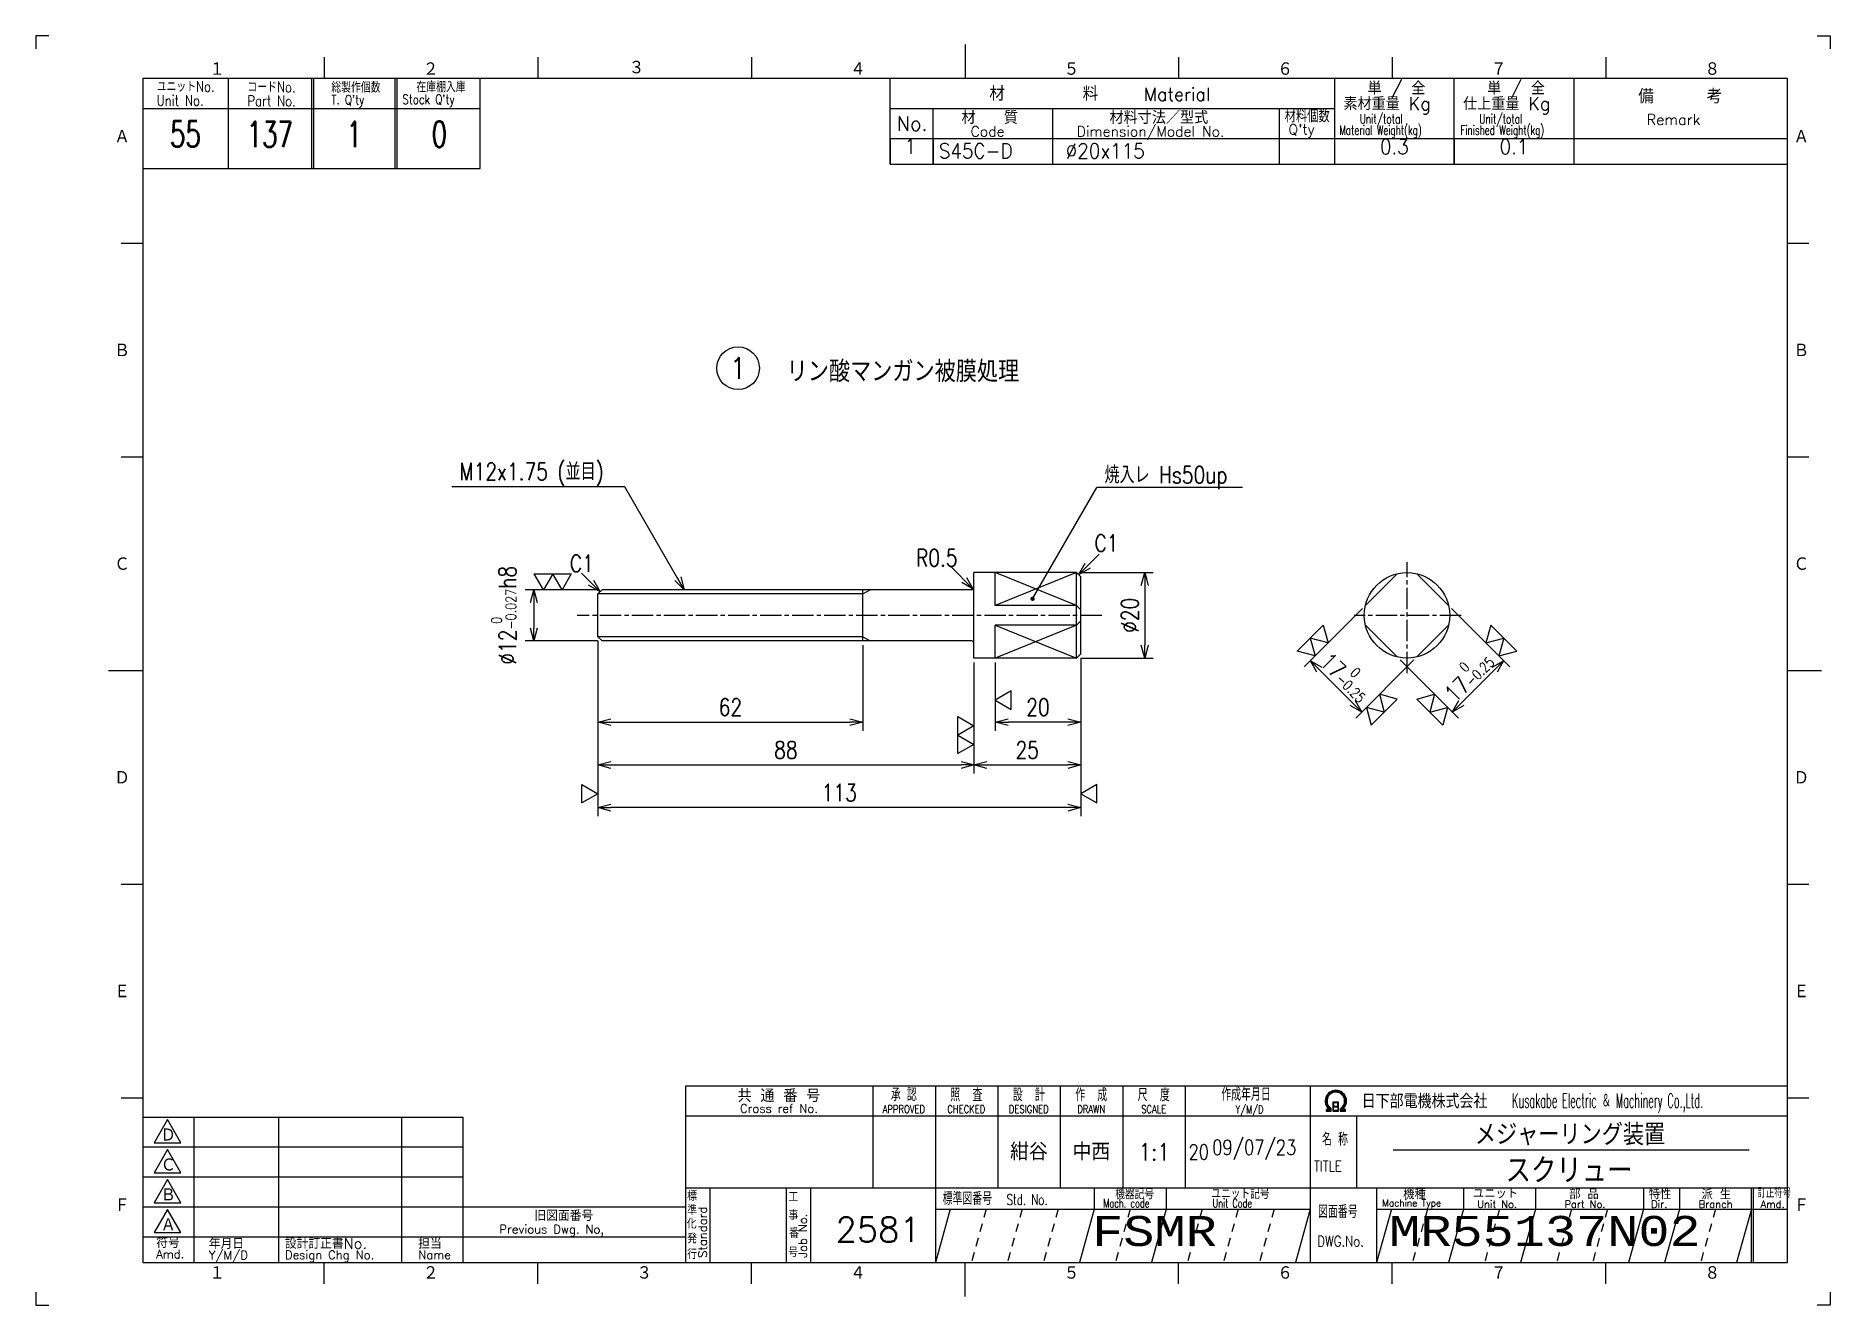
# Model space of a CAD drawing. Extents: x 0 to 420, y 0 to 297.
import ezdxf
from ezdxf.enums import TextEntityAlignment as Align

# ---------------------------------------------------------------- set-up
doc = ezdxf.new("R2010")
doc.units = 0
doc.linetypes.add('GEN3A', pattern=[3.5, 2, -1.5])
doc.linetypes.add('GEN7A', pattern=[7.5, 5, -0.75, 1, -0.75])
doc.layers.get('0').update_dxf_attribs({"linetype": 'CONTINUOUS'})
doc.layers.get('DEFPOINTS').update_dxf_attribs({"linetype": 'CONTINUOUS'})
for name, color, linetype in [('2', 5, 'CONTINUOUS'), ('4', 3, 'CONTINUOUS'), ('5', 3, 'CONTINUOUS'), ('6', 52, 'CONTINUOUS'), ('7A', 4, 'GEN7A'), ('8', 1, 'CONTINUOUS'), ('RAHM2', 1, 'CONTINUOUS'), ('RAHM3', 52, 'CONTINUOUS')]:
    doc.layers.add(name, color=color, linetype=linetype)
doc.styles.add('DIMENSION', font='monotxt.shx', dxfattribs={"bigfont": 'bigfont.shx'})
doc.styles.get("Standard").update_dxf_attribs({"font": 'romans.shx', "width": 0.8, "bigfont": 'extfont.shx'})
doc.dimstyles.new('GEN-ISO', dxfattribs={"dimtxt": 4, "dimasz": 3, "dimexe": 2, "dimexo": 1, "dimgap": 1, "dimtad": 3, "dimdec": 3, "dimrnd": 0.001, "dimdsep": 46, "dimtxsty": 'Standard', "dimblk": 'OPEN30', "dimcen": 0, "dimclrt": 52, "dimadec": 0, "dimazin": 0, "dimtp": 0.1, "dimtm": 0.1, "dimtfac": 0.6, "dimtdec": 3, "dimtmove": 2, "dimatfit": 3, "dimldrblk": 'OPEN30', "dimfxl": 0, "dimarcsym": 0})

# ---------------------------------------------------------------- blocks, each defined once
blk = doc.blocks.new('1A3ﾌﾞﾋﾝ')
at = {"layer": 'RAHM2', "color": 5, "linetype": 'Continuous'}
for p, q in [((3, 297), (0, 297)), ((0, 297), (0, 294)), ((217.5, 295), (217.5, 287)), ((417, 297), (420, 297)), ((420, 297), (420, 294)), ((67.5, 292), (67.5, 287)), ((117.5, 292), (117.5, 287)), ((167.5, 292), (167.5, 287)), ((267.5, 292), (267.5, 287)), ((317.5, 292), (317.5, 287)), ((367.5, 292), (367.5, 287)), ((410, 287), (25, 287)), ((25, 287), (25, 10)), ((104, 266), (104, 287)), ((410, 10), (410, 287)), ((25, 266), (64.5, 266)), ((64.5, 266), (104, 266)), ((20, 248.5), (25, 248.5)), ((410, 248.5), (415, 248.5)), ((20, 198.5), (25, 198.5)), ((410, 198.5), (415, 198.5)), ((17, 148.5), (25, 148.5)), ((410, 148.5), (418, 148.5)), ((20, 98.5), (25, 98.5)), ((410, 98.5), (415, 98.5)), ((20, 48.5), (25, 48.5)), ((410, 48.5), (415, 48.5)), ((25, 10), (410, 10)), ((67.5, 5), (67.5, 10)), ((117.5, 5), (117.5, 10)), ((217.5, 2), (217.5, 10)), ((267.5, 5), (267.5, 10)), ((317.5, 5), (317.5, 10)), ((367.5, 5), (367.5, 10)), ((0, 3), (0, 0)), ((0, 0), (3, 0)), ((420, 0), (417, 0)), ((420, 3), (420, 0))]:
    blk.add_line(p, q, dxfattribs=at)
at = {"layer": 'RAHM2', "color": 7, "linetype": 'Continuous'}
for p, q in [((45, 287), (45, 266)), ((64.5, 287), (64.5, 266)), ((65, 287), (65, 266)), ((84, 287), (84, 266)), ((84.5, 287), (84.5, 266)), ((200, 267), (200, 287)), ((304, 287), (304, 267)), ((332, 267), (332, 287)), ((360, 287), (360, 267)), ((25, 280), (64.5, 280)), ((64.5, 280), (104, 280)), ((200, 280), (304, 280)), ((210, 267), (210, 280)), ((238, 280), (238, 267)), ((291, 280), (291, 267)), ((200, 273), (410, 273)), ((200, 267), (410, 267)), ((195.93, 51.26), (195.93, 27.42)), ((210.55, 51.26), (210.55, 10)), ((225.18, 51.26), (225.18, 27.42)), ((239.8, 51.26), (239.8, 27.42)), ((254.43, 51.26), (254.43, 27.42)), ((269.05, 51.26), (269.05, 27.42)), ((298.3, 51.26), (298.3, 10)), ((25, 44), (100, 44)), ((37, 44), (37, 10)), ((56.8, 44), (56.8, 10)), ((85.6, 44), (85.6, 10)), ((100, 10), (100, 44)), ((152.05, 44.26), (410, 44.26)), ((269.05, 44.26), (269.05, 27.42)), ((298.3, 44.26), (298.3, 44.26)), ((309.17, 44.26), (309.17, 27.42)), ((25, 37), (100, 37)), ((25, 30), (100, 30)), ((152.05, 27.42), (410, 27.42)), ((157.77, 27.42), (157.77, 10)), ((175.59, 27.42), (175.59, 10)), ((181.3, 27.42), (181.3, 10)), ((247.73, 27.42), (247.73, 22.42)), ((264.59, 27.42), (264.59, 22.42)), ((313.83, 27.42), (313.83, 10)), ((334.15, 27.42), (334.15, 22.42)), ((351, 27.42), (351, 22.42)), ((376.29, 27.42), (376.29, 22.42)), ((384.72, 27.42), (384.72, 22.42)), ((401.57, 10), (401.57, 27.42)), ((402.07, 10), (402.07, 27.42)), ((25, 23), (100, 23)), ((100, 23), (152.05, 23)), ((210.55, 22.42), (298.3, 22.42)), ((313.83, 22.42), (410, 22.42)), ((25, 16), (100, 16)), ((100, 16), (152.05, 16)), ((167.5, 5), (167.5, 10))]:
    blk.add_line(p, q, dxfattribs=at)
at = {"layer": 'RAHM2', "color": 3, "linetype": 'Continuous'}
for p, q in [((317.73, 36.35), (401.03, 36.35)), ((214.02, 22.42), (210.55, 10)), ((247.73, 22.42), (244.26, 10)), ((264.59, 22.42), (261.12, 10)), ((298.3, 22.42), (294.83, 10)), ((334.15, 22.42), (330.68, 10)), ((351, 22.42), (347.54, 10)), ((376.29, 22.42), (372.82, 10)), ((384.72, 22.42), (381.25, 10))]:
    blk.add_line(p, q, dxfattribs=at)
at = {"layer": 'RAHM2', "color": 3, "linetype": 'GEN3A'}
for p, q in [((222.44, 22.42), (218.98, 10)), ((230.87, 22.42), (227.41, 10)), ((239.3, 22.42), (235.84, 10)), ((256.16, 22.42), (252.69, 10)), ((273.01, 22.42), (269.55, 10)), ((281.44, 22.42), (277.98, 10)), ((289.87, 22.42), (286.41, 10)), ((325.72, 22.42), (322.25, 10)), ((342.57, 22.42), (339.11, 10)), ((359.43, 22.42), (355.97, 10)), ((367.86, 22.42), (364.39, 10)), ((393.14, 22.42), (389.68, 10))]:
    blk.add_line(p, q, dxfattribs=at)
at = {"layer": 'RAHM2', "color": 5, "linetype": 'Continuous'}
blk.add_lwpolyline([(410, 51.26), (152.05, 51.26), (152.05, 10)], dxfattribs=at)
at = {"layer": 'RAHM2', "color": 7, "linetype": 'Continuous'}
for points in [[(303.62, 47.51), (303.62, 45.4), (304.92, 45.4), (304.92, 47.51), (303.62, 47.51)], [(303.77, 47.36), (303.77, 46.53), (304.77, 46.53), (304.77, 47.36), (303.77, 47.36)], [(304.77, 46.38), (304.77, 45.55), (303.77, 45.55), (303.77, 46.38), (304.77, 46.38)], [(302.02, 45.4), (303.22, 45.4), (303.22, 46.01)], [(302.02, 45.58), (302.97, 45.58), (302.97, 45.91)], [(302.72, 45.82), (302.72, 45.75), (302.02, 45.75), (302.02, 45.4)], [(305.32, 45.98), (305.32, 45.4), (306.58, 45.4), (306.58, 45.75), (305.85, 45.75), (305.85, 45.8)], [(305.57, 45.87), (305.57, 45.58), (306.58, 45.58)]]:
    blk.add_lwpolyline(points, dxfattribs=at)
for points in [[(30.79, 43.41), (27.65, 37.97), (33.92, 37.97)], [(30.79, 36.41), (27.65, 30.97), (33.92, 30.97)], [(30.79, 29.41), (27.65, 23.97), (33.92, 23.97)], [(30.79, 22.41), (27.65, 16.97), (33.92, 16.97)]]:
    blk.add_lwpolyline(points, close=True, dxfattribs=at)
at = {"layer": 'RAHM2', "color": 3, "linetype": 'Continuous'}
for points in [[(317.29, 22.42), (313.83, 10)], [(401.57, 22.42), (401.57, 22.42), (398.11, 10)]]:
    blk.add_lwpolyline(points, dxfattribs=at)
at = {"layer": 'RAHM2', "color": 7, "linetype": 'Continuous'}
for radius, start, end in [(2.5, 308.2706, 230.8952), (2.28, 303.9949, 234.4013), (2.06, 299.8294, 238.4756)]:
    blk.add_arc((304.3, 47.76), radius, start, end, dxfattribs=at)
at = {"layer": 'RAHM2', "color": 5, "linetype": 'Continuous'}
for s, p in [('１', (40.6, 287.58)), ('２', (90.6, 287.58)), ('４', (190.6, 287.58)), ('５', (240.6, 287.58)), ('６', (290.6, 287.58)), ('７', (340.6, 287.58)), ('８', (390.6, 287.58)), ('Ａ', (18.36, 271.74)), ('Ａ', (411.44, 271.74)), ('Ｂ', (18.36, 221.74)), ('Ｂ', (411.44, 221.74)), ('Ｃ', (18.36, 171.74)), ('Ｃ', (411.44, 171.74)), ('Ｄ', (18.36, 121.74)), ('Ｄ', (411.44, 121.74)), ('Ｅ', (18.36, 71.74)), ('Ｅ', (411.44, 71.74)), ('Ｆ', (18.36, 21.74)), ('Ｆ', (411.44, 21.74)), ('１', (40.6, 5.87)), ('２', (90.6, 5.87)), ('３', (140.6, 5.87)), ('４', (190.6, 5.87)), ('５', (240.6, 5.87)), ('６', (290.6, 5.87)), ('７', (340.6, 5.87)), ('８', (390.6, 5.87))]:
    blk.add_text(s, height=3.31, dxfattribs=at).set_placement(p)
blk.add_text('３', height=3.31, dxfattribs=at).set_placement((140.6, 289.58), align=Align.MIDDLE)
at = {"layer": 'RAHM2', "color": 7, "linetype": 'Continuous'}
for s, height, width, p in [('ユニットNo.', 2.5, 0.8, (28.29, 283.92)), ('コードNo.', 2.5, 0.8, (49.52, 283.81)), ('総製作個数', 2.5, 0.8, (69.17, 283.72)), ('在庫棚入庫', 2.5, 0.8, (89.08, 283.82)), ('Unit No.', 2.5, 0.8, (28.29, 280.64)), ('Part No.', 2.5, 0.8, (49.52, 280.53)), ("T. Q'ty", 2.2, 0.8, (69.17, 280.96)), ("Stock Q'ty", 2.2, 0.8, (85.8, 281.06)), ('材料個数', 3, 0.8, (292.32, 276.75)), ('Unit/total', 2.2, 0.7, (309.86, 276.49)), ('Unit/total', 2.2, 0.7, (337.86, 276.49)), ('Material Weight(kg)', 2.2, 0.68, (305.1, 273.86)), ('Finished Weight(kg)', 2.2, 0.68, (333.46, 273.86)), ('作成年月日', 3, 0.7, (277.49, 47.82)), ('Y/M/D', 1.8, 0.8, (280.79, 44.87)), ('Kusakabe Electric ＆ Machinery Co.,Ltd.', 3.3108, 0.5, (345.56, 46.19)), ('名 称', 3, 0.7, (301.06, 37.33)), ('20', 3.5, 0.8, (269.81, 34.08)), ('TITLE', 2.5, 0.8, (299.18, 31.25)), ('標準図番号', 3, 0.7, (212.26, 23.44)), ('Std. No.', 2.5, 0.7, (227.23, 23.44)), ('機器記号', 2.5, 0.7, (252.65, 24.77)), ('ユニット記号', 2.5, 0.7, (275.14, 24.85)), ('訂正符号', 2, 0.7, (403.01, 25.16)), ('Mach. code', 2, 0.7, (249.86, 22.83)), ('Unit Code', 2, 0.7, (275.45, 22.83)), ('図面番号', 3, 0.7, (300.15, 20.37)), ('Machine Type', 1.7, 0.9, (315.15, 23.05))]:
    blk.add_text(s, height=height, dxfattribs=dict(at, width=width)).set_placement(p)
for s, height, p in [('単 / 全', 3, (311.71, 283.26)), ('単 / 全', 3, (339.71, 283.26)), ('材\u3000\u3000\u3000\u3000\u3000料', 3.311, (223.18, 281.82)), ('Material', 3, (259.34, 281.82)), ('素材重量 Kg', 3, (306.08, 279.63)), ('仕上重量 Kg', 3, (334.08, 279.63)), ('備     考', 3.311, (375.08, 281.21)), ('No.', 3.311, (201.5, 274.82)), ('材\u3000\u3000質', 3, (216.68, 276.39)), ('材料寸法／型式', 3, (251.33, 276.39)), ('Remark', 2.5, (377.03, 276.16)), ('Code', 2.4, (218.82, 273.45)), ('Dimension/Model No.', 2.4, (243.65, 273.45)), ("Q'ty", 2.4, (293.19, 273.93)), ('Ｄ', 3.2, (29.23, 38.2)), ('Ｃ', 3.2, (29.23, 31.2)), ('Ｂ', 3.2, (29.23, 24.2)), ('標', 2, (152.44, 24.43)), ('工', 2, (176.15, 24.24)), ('機種', 2.4, (320.08, 24.76)), ('ユニット', 2.4, (336.39, 24.96)), ('部 品', 2.4, (358.93, 24.79)), ('特性', 2.4, (377.55, 24.78)), ('派 生', 2.4, (389.89, 24.72)), ('旧図面番号', 2.5, (116.71, 19.69)), ('準', 2, (152.47, 21.11)), ('事', 2, (176.17, 19.92)), ('Unit No.', 1.7, (337.39, 22.76)), ('Part No.', 1.7, (357.81, 22.76)), ('Dir.', 1.7, (378.09, 22.76)), ('Branch', 1.7, (389.24, 22.76)), ('Amd.', 1.7, (403.74, 22.76)), ('Ａ', 3.2, (29.23, 17.2)), ('Previous Dwg. No,', 2, (108.5, 16.75)), ('化', 2, (152.37, 17.95)), ('番', 2, (176.31, 15.76)), ('Amd.', 2, (28.17, 10.93)), ('符号', 2.5, (28.17, 13.37)), ('Y/M/D', 2, (40.49, 10.7)), ('年月日', 2.5, (40.49, 13.14)), ('設計訂正書No.', 2.5, (58.29, 13.18)), ('Design Chg No.', 2, (58.29, 10.75)), ('担当', 2.5, (89.5, 13.18)), ('Name', 2, (89.5, 10.75)), ('行', 2, (152.46, 10.82)), ('発', 2, (152.46, 14.47)), ('号', 2, (176.11, 11.28))]:
    blk.add_text(s, height=height, dxfattribs=at).set_placement(p)
for s, height, p in [('共 通 番 号', 3, (173.93, 49.14)), ('Cross ref No.', 2, (173.93, 46.01))]:
    blk.add_text(s, height=height, dxfattribs=at).set_placement(p, align=Align.MIDDLE)
for s, height, width, p in [('承 認', 3, 0.7, (203.18, 49.35)), ('照  査', 3, 0.7, (217.8, 49.35)), ('設  計', 3, 0.7, (232.43, 49.35)), ('作  成', 3, 0.7, (247.05, 49.35)), ('尺  度', 3, 0.7, (261.67, 49.35)), ('APPROVED', 1.8, 0.8, (203.18, 45.85)), ('CHECKED', 1.8, 0.8, (217.8, 45.85)), ('DESIGNED', 1.8, 0.8, (232.43, 45.85)), ('DRAWN', 1.8, 0.8, (247.05, 45.85)), ('SCALE', 1.8, 0.8, (261.67, 45.85)), ('DWG.No.', 2.5, 0.8, (305.41, 14.96))]:
    blk.add_text(s, height=height, dxfattribs=dict(at, width=width)).set_placement(p, align=Align.MIDDLE)
at = {"layer": 'RAHM2', "color": 7, "linetype": 'Continuous', "width": 0.844147}
blk.add_text('日下部電機株式会社', height=3.311, dxfattribs=at).set_placement((310.35, 46.06), (339.79, 46.06), align=Align.FIT)
at = {"layer": 'RAHM2', "color": 7, "linetype": 'Continuous'}
for s, p in [('Standard', (157.07, 11.05)), ('Job No.', (180.5, 11.05))]:
    blk.add_text(s, height=2, rotation=90, dxfattribs=at).set_placement(p)
at = {"layer": 'RAHM2', "color": 5, "linetype": 'Continuous', "width": 0.7}
for tag, p in [('HEADER3', (35, 274.01)), ('HEADER4', (54.75, 274)), ('HEADER15', (74.49, 274)), ('HEADER16', (94.43, 274))]:
    blk.add_attdef(tag, text='', height=6, dxfattribs=at).set_placement(p, align=Align.MIDDLE)
at = {"layer": 'RAHM2', "color": 7, "linetype": 'Continuous'}
blk.add_attdef('HEADER5', text='', height=2.5, dxfattribs=at).set_placement((63.69, 267.1), align=Align.BOTTOM_RIGHT)
for tag, height, width, p in [('HEADER1', 5, 0.9, (359.12, 40.15)), ('HEADER25', 3.2, 0.63, (46.91, 40.38)), ('HEADER23', 3.33, 0.8, (71.4, 40.2)), ('HEADER24', 3.5, 0.8, (92.57, 40.22)), ('HEADER7', 5, 0.8, (174.38, 35.8)), ('GEN-TITLE-SCA', 4, 0.85, (261.79, 35.85)), ('HEADER22', 3.2, 0.63, (46.91, 33.38)), ('HEADER20', 3.33, 0.8, (71.4, 33.2)), ('HEADER21', 3.5, 0.8, (92.57, 33.22)), ('HEADER2', 6, 0.9, (358.89, 31.68)), ('HEADER19', 3.2, 0.63, (46.91, 26.38)), ('HEADER17', 3.33, 0.8, (71.4, 26.2)), ('HEADER18', 3.5, 0.8, (92.57, 26.22)), ('HEADER11', 3.2, 0.63, (46.91, 19.38)), ('HEADER9', 3.33, 0.8, (71.4, 19.2)), ('HEADER10', 3.5, 0.8, (92.57, 19.22)), ('HEADER14', 3.31, 0.8, (126.54, 12.82))]:
    blk.add_attdef(tag, text='', height=height, dxfattribs=dict(at, width=width)).set_placement(p, align=Align.MIDDLE)
for tag, p in [('HEADER27', (232.45, 36.09)), ('HEADER26', (247.07, 36.09))]:
    blk.add_attdef(tag, text='', height=4, dxfattribs=at).set_placement(p, align=Align.MIDDLE)
at = {"layer": 'RAHM2', "color": 7, "linetype": 'Continuous', "width": 0.8}
blk.add_attdef('GEN-TITLE-DAT', text='', height=3.5, dxfattribs=at).set_placement((275.35, 34.1), align=Align.BOTTOM_LEFT)
at = {"layer": 'RAHM2', "color": 5, "linetype": 'Continuous'}
blk.add_attdef('HEADER6', text='', height=5.8, dxfattribs=at).set_placement((207.09, 13.03), align=Align.BOTTOM_RIGHT)
at = {"layer": 'RAHM2', "color": 5, "linetype": 'Continuous', "style": 'DIMENSION', "width": 1.2}
for tag, p in [('HEADER13', (213.56, 11.75)), ('HEADER12', (247.26, 11.72)), ('GEN-TITLE-DWG', (316.79, 11.74))]:
    blk.add_attdef(tag, text='', height=7.02, dxfattribs=at).set_placement(p, align=Align.BOTTOM_LEFT)
at = {"layer": 'RAHM2', "color": 5, "linetype": 'Continuous', "style": 'DIMENSION'}
blk.add_attdef('HEADER8', text='', height=7.02, dxfattribs=at).set_placement((408.58, 11.71), align=Align.BOTTOM_RIGHT)
blk = doc.blocks.new('_Open30')
at = {"color": 0, "linetype": 'ByBlock', "lineweight": -2}
for p, q in [((-1, 0.27), (0, 0)), ((0, 0), (-1, -0.27)), ((0, 0), (-1, 0))]:
    blk.add_line(p, q, dxfattribs=at)
blk = doc.blocks.new('*D5')
at = {"layer": '5', "color": 0, "lineweight": -2}
for p, q in [((310.51, 162.98), (296.91, 149.39)), ((308.23, 140.9), (300.45, 148.68)), ((322.53, 150.96), (308.94, 137.36))]:
    blk.add_line(p, q, dxfattribs=at)
at = {"layer": 'DEFPOINTS', "color": 0}
for p in [(311.22, 163.69), (323.24, 151.67), (298.33, 150.8)]:
    blk.add_point(p, dxfattribs=at)
at = {"layer": '5', "color": 0, "lineweight": -2, "xscale": 3, "yscale": 3, "zscale": 3}
for p, rotation in [((298.33, 150.8), 134.9999999999885), ((310.35, 138.78), 314.9999999999885)]:
    blk.add_blockref('_Open30', p, dxfattribs=dict(at, rotation=rotation))
at = {"layer": '5', "color": 52, "insert": (307.03, 147.48), "char_height": 4, "attachment_point": 5, "rotation": 315}
blk.add_mtext('17{\\H2.400000;\\S 0^ -0.25;}', dxfattribs=at)
blk = doc.blocks.new('*D6')
at = {"layer": '5', "color": 0, "lineweight": -2}
for p, q in [((331.4, 162.98), (345, 149.39)), ((319.38, 150.96), (332.98, 137.36)), ((341.46, 148.68), (333.68, 140.9))]:
    blk.add_line(p, q, dxfattribs=at)
at = {"layer": 'DEFPOINTS', "color": 0}
for p in [(330.69, 163.69), (318.67, 151.67), (331.56, 138.78)]:
    blk.add_point(p, dxfattribs=at)
at = {"layer": '5', "color": 0, "lineweight": -2, "xscale": 3, "yscale": 3, "zscale": 3}
for p, rotation in [((343.58, 150.8), 45.00000000000567), ((331.56, 138.78), 225.0000000000056)]:
    blk.add_blockref('_Open30', p, dxfattribs=dict(at, rotation=rotation))
at = {"layer": '5', "color": 52, "insert": (334.89, 147.48), "char_height": 4, "attachment_point": 5, "rotation": 45}
blk.add_mtext('17{\\H2.400000;\\S 0^ -0.25;}', dxfattribs=at)
blk = doc.blocks.new('*D7')
at = {"layer": '5', "color": 0, "lineweight": -2}
for p, q in [((131.57, 155.41), (131.57, 114.41)), ((244.57, 151.41), (244.57, 114.41)), ((241.57, 116.41), (134.57, 116.41))]:
    blk.add_line(p, q, dxfattribs=at)
at = {"layer": 'DEFPOINTS', "color": 0}
for p in [(131.57, 156.41), (244.57, 152.41), (131.57, 116.41)]:
    blk.add_point(p, dxfattribs=at)
at = {"layer": '5', "color": 0, "lineweight": -2, "xscale": 3, "yscale": 3, "zscale": 3, "rotation": 180}
blk.add_blockref('_Open30', (131.57, 116.41), dxfattribs=at)
at = {"layer": '5', "color": 0, "lineweight": -2, "xscale": 3, "yscale": 3, "zscale": 3}
blk.add_blockref('_Open30', (244.57, 116.41), dxfattribs=at)
at = {"layer": '5', "color": 52, "insert": (188.07, 119.91), "char_height": 4, "attachment_point": 5}
blk.add_mtext('113', dxfattribs=at)
blk = doc.blocks.new('*D8')
at = {"layer": '5', "color": 0, "lineweight": -2}
for p, q in [((131.57, 155.41), (131.57, 124.41)), ((219.57, 150.41), (219.57, 124.41)), ((134.57, 126.41), (216.57, 126.41))]:
    blk.add_line(p, q, dxfattribs=at)
at = {"layer": 'DEFPOINTS', "color": 0}
for p in [(131.57, 156.41), (219.57, 151.41), (219.57, 126.41)]:
    blk.add_point(p, dxfattribs=at)
at = {"layer": '5', "color": 0, "lineweight": -2, "xscale": 3, "yscale": 3, "zscale": 3, "rotation": 180}
blk.add_blockref('_Open30', (131.57, 126.41), dxfattribs=at)
at = {"layer": '5', "color": 0, "lineweight": -2, "xscale": 3, "yscale": 3, "zscale": 3}
blk.add_blockref('_Open30', (219.57, 126.41), dxfattribs=at)
at = {"layer": '5', "color": 52, "insert": (175.57, 129.91), "char_height": 4, "attachment_point": 5}
blk.add_mtext('88', dxfattribs=at)
blk = doc.blocks.new('*D9')
at = {"layer": '5', "color": 0, "lineweight": -2}
for p, q in [((244.57, 151.41), (244.57, 124.41)), ((222.57, 126.41), (241.57, 126.41))]:
    blk.add_line(p, q, dxfattribs=at)
at = {"layer": 'DEFPOINTS', "color": 0}
for p in [(219.57, 151.41), (244.57, 152.41), (244.57, 126.41)]:
    blk.add_point(p, dxfattribs=at)
at = {"layer": '5', "color": 0, "lineweight": -2, "xscale": 3, "yscale": 3, "zscale": 3, "rotation": 180}
blk.add_blockref('_Open30', (219.57, 126.41), dxfattribs=at)
at = {"layer": '5', "color": 0, "lineweight": -2, "xscale": 3, "yscale": 3, "zscale": 3}
blk.add_blockref('_Open30', (244.57, 126.41), dxfattribs=at)
at = {"layer": '5', "color": 52, "insert": (232.07, 129.91), "char_height": 4, "attachment_point": 5}
blk.add_mtext('25', dxfattribs=at)
blk = doc.blocks.new('*D10')
at = {"layer": '5', "color": 0, "lineweight": -2}
for p, q in [((131.57, 155.41), (131.57, 134.41)), ((193.57, 154.41), (193.57, 134.41)), ((134.57, 136.41), (190.57, 136.41))]:
    blk.add_line(p, q, dxfattribs=at)
at = {"layer": 'DEFPOINTS', "color": 0}
for p in [(131.57, 156.41), (193.57, 155.41), (193.57, 136.41)]:
    blk.add_point(p, dxfattribs=at)
at = {"layer": '5', "color": 0, "lineweight": -2, "xscale": 3, "yscale": 3, "zscale": 3, "rotation": 180}
blk.add_blockref('_Open30', (131.57, 136.41), dxfattribs=at)
at = {"layer": '5', "color": 0, "lineweight": -2, "xscale": 3, "yscale": 3, "zscale": 3}
blk.add_blockref('_Open30', (193.57, 136.41), dxfattribs=at)
at = {"layer": '5', "color": 52, "insert": (162.57, 139.91), "char_height": 4, "attachment_point": 5}
blk.add_mtext('62', dxfattribs=at)
blk = doc.blocks.new('*D11')
at = {"layer": '5', "color": 0, "lineweight": -2}
for p, q in [((244.57, 151.41), (244.57, 134.41)), ((224.57, 150.41), (224.57, 134.41)), ((241.57, 136.41), (227.57, 136.41))]:
    blk.add_line(p, q, dxfattribs=at)
at = {"layer": 'DEFPOINTS', "color": 0}
for p in [(224.57, 151.41), (244.57, 152.41), (224.57, 136.41)]:
    blk.add_point(p, dxfattribs=at)
at = {"layer": '5', "color": 0, "lineweight": -2, "xscale": 3, "yscale": 3, "zscale": 3, "rotation": 180}
blk.add_blockref('_Open30', (224.57, 136.41), dxfattribs=at)
at = {"layer": '5', "color": 0, "lineweight": -2, "xscale": 3, "yscale": 3, "zscale": 3}
blk.add_blockref('_Open30', (244.57, 136.41), dxfattribs=at)
at = {"layer": '5', "color": 52, "insert": (234.57, 139.91), "char_height": 4, "attachment_point": 5}
blk.add_mtext('20', dxfattribs=at)
blk = doc.blocks.new('*D12')
at = {"layer": '5', "color": 0, "lineweight": -2}
for p, q in [((244.57, 171.41), (261.57, 171.41)), ((259.57, 168.41), (259.57, 154.41)), ((244.57, 151.41), (261.57, 151.41))]:
    blk.add_line(p, q, dxfattribs=at)
at = {"layer": 'DEFPOINTS', "color": 0}
for p in [(243.57, 171.41), (243.57, 151.41), (259.57, 151.41)]:
    blk.add_point(p, dxfattribs=at)
at = {"layer": '5', "color": 0, "lineweight": -2, "xscale": 3, "yscale": 3, "zscale": 3}
for p, rotation in [((259.57, 171.41), 90), ((259.57, 151.41), 270)]:
    blk.add_blockref('_Open30', p, dxfattribs=dict(at, rotation=rotation))
at = {"layer": '5', "color": 52, "insert": (256.07, 161.41), "char_height": 4, "attachment_point": 5, "rotation": 90}
blk.add_mtext('%%C20', dxfattribs=at)
blk = doc.blocks.new('*D13')
at = {"layer": '5', "color": 0, "lineweight": -2}
for p, q in [((131.57, 167.41), (114.57, 167.41)), ((116.57, 164.41), (116.57, 158.41)), ((131.57, 155.41), (114.57, 155.41))]:
    blk.add_line(p, q, dxfattribs=at)
at = {"layer": 'DEFPOINTS', "color": 0}
for p in [(132.57, 167.41), (116.57, 155.41), (132.57, 155.41)]:
    blk.add_point(p, dxfattribs=at)
at = {"layer": '5', "color": 0, "lineweight": -2, "xscale": 3, "yscale": 3, "zscale": 3}
for p, rotation in [((116.57, 167.41), 90), ((116.57, 155.41), 270)]:
    blk.add_blockref('_Open30', p, dxfattribs=dict(at, rotation=rotation))
at = {"layer": '5', "color": 52, "insert": (109.52, 161.41), "char_height": 4, "attachment_point": 5, "rotation": 90}
blk.add_mtext('%%C12{\\H2.400000;\\S 0^ -0.027;}h8', dxfattribs=at)
blk = doc.blocks.new('STDBUHIN')
at = {"color": 7}
for p, q in [((0, 0), (0, -6)), ((10, 0), (10, -6)), ((38, 0), (38, -6)), ((91, 0), (91, -6)), ((104, 0), (104, -6)), ((132, 0), (132, -6)), ((160, 0), (160, -6)), ((0, -6), (210, -6))]:
    blk.add_line(p, q, dxfattribs=at)
at = {"layer": 'RAHM3', "color": 7, "width": 0.9}
for tag, p in [('1GENST', (4.710911, -4.609434)), ('4GENST', (96.434633, -4.658422)), ('5GENST', (118, -4.729)), ('6GENST', (146, -4.729))]:
    blk.add_attdef(tag, text='', height=3.5, dxfattribs=at).set_placement(p, align=Align.BOTTOM_CENTER)
at = {"layer": 'RAHM3', "color": 7}
for tag, p, width in [('2GENST', (11.373533, -4.658422), 0.8), ('3GENST', (41.070972, -4.658422), 0.8), ('7GENST', (162.759538, -4.671383), 0.9)]:
    blk.add_attdef(tag, p, '', height=3.5, dxfattribs=dict(at, width=width))
blk = doc.blocks.new('GENBALLOON1')
blk.add_circle((0, 0), 5)
at = {"flags": 1}
blk.add_attdef('GEN_PARENT', text='', height=2.5, dxfattribs=at).set_placement((0, 0), align=Align.MIDDLE)
blk.add_attdef('REF_NO', text='', height=3.5).set_placement((0, 0), align=Align.MIDDLE)
at = {"color": 7, "flags": 1}
for tag, p in [('5GENINF', (6.43, 0.96)), ('6GENINF', (6.43, 0.63)), ('7GENINF', (6.43, 0.3)), ('8GENINF', (6.43, -0.04)), ('9GENINF', (6.43, -0.37)), ('3GENINF', (6.43, -2.34)), ('4GENINF', (6.43, -2.67)), ('10GENINF', (6.43, -0.7)), ('11GENINF', (6.43, -1)), ('12GENINF', (6.43, -1.34)), ('13GENINF', (6.43, -1.67)), ('14GENINF', (6.43, -2)), ('15GENINF', (6.43, -3)), ('16GENINF', (6.43, -3.34)), ('17GENINF', (6.43, -3.7)), ('18GENINF', (6.43, -4.04)), ('19GENINF', (6.43, -4.37)), ('20GENINF', (6.43, -4.7)), ('21GENINF', (6.43, -5.04)), ('22GENINF', (6.43, -5.37))]:
    blk.add_attdef(tag, p, '', height=0.2, dxfattribs=at)

msp = doc.modelspace()

# ---------------------------------------------------------------- linework, layer by layer
at = {"layer": '2'}
for p, q in [((219.5672, 151.406), (219.5672, 171.406)), ((243.5672, 171.406), (219.5672, 171.406)), ((224.5672, 163.6915), (224.5672, 171.406)), ((243.5672, 151.406), (243.5672, 171.406)), ((244.5672, 170.406), (243.5672, 171.406)), ((244.5672, 152.406), (244.5672, 170.406)), ((318.6706, 171.1413), (311.2208, 163.6915)), ((330.6914, 163.6915), (323.2416, 171.1413)), ((132.5672, 167.406), (131.5672, 166.406)), ((131.5672, 156.406), (131.5672, 166.406)), ((219.0672, 167.406), (132.5672, 167.406)), ((193.5672, 155.406), (193.5672, 167.406)), ((243.5672, 163.6915), (224.5672, 163.6915)), ((244.5672, 162.6915), (243.5672, 163.6915)), ((244.5672, 160.1205), (243.5672, 159.1205)), ((131.5672, 156.406), (132.5672, 155.406)), ((219.0672, 155.406), (132.5672, 155.406)), ((224.5672, 151.406), (224.5672, 159.1205)), ((243.5672, 159.1205), (224.5672, 159.1205)), ((311.2208, 159.1205), (318.6706, 151.6707)), ((330.6914, 159.1205), (323.2416, 151.6707)), ((243.5672, 151.406), (219.5672, 151.406)), ((244.5672, 152.406), (243.5672, 151.406))]:
    msp.add_line(p, q, dxfattribs=at)
msp.add_circle((320.9561, 161.406), 10, dxfattribs=at)
for centre, start, end in [((219.0672, 167.906), 270, 0), ((219.0672, 154.906), 0, 90)]:
    msp.add_arc(centre, 0.5, start, end, dxfattribs=at)
at = {"layer": '4'}
for p, q in [((243.5672, 163.6915), (224.5672, 171.406)), ((243.5672, 171.406), (224.5672, 163.6915)), ((193.5672, 166.406), (131.5672, 166.406)), ((193.5672, 166.406), (195.2993, 167.406)), ((193.5672, 156.406), (131.5672, 156.406)), ((193.5672, 156.406), (195.2993, 155.406)), ((224.5672, 159.1205), (243.5672, 151.406)), ((243.5672, 159.1205), (224.5672, 151.406))]:
    msp.add_line(p, q, dxfattribs=at)
at = {"layer": '5'}
for p, q in [((137.8313, 191.5091), (97.3863, 191.5091)), ((282.4377, 191.3498), (248.3537, 191.3498))]:
    msp.add_line(p, q, dxfattribs=at)
at = {"layer": '7A'}
for p, q in [((320.9561, 147.8668), (320.9561, 173.8259)), ((249.5204, 161.406), (126.7392, 161.406)), ((333.6359, 161.406), (308.619, 161.406))]:
    msp.add_line(p, q, dxfattribs=at)
at = {"layer": '8'}
for points in [[(118.8408, 167.406), (116.6758, 171.156), (121.0058, 171.156), (118.8408, 167.406)], [(123.1708, 167.406), (121.0058, 171.156), (125.3358, 171.156), (123.1708, 167.406)], [(299.423, 151.8938), (295.2405, 153.0145), (298.3022, 156.0763), (299.423, 151.8938)], [(302.4848, 154.9555), (298.3022, 156.0763), (301.364, 159.1381), (302.4848, 154.9555)], [(339.4274, 154.9555), (343.6099, 156.0763), (340.5481, 159.1381), (339.4274, 154.9555)], [(342.4891, 151.8938), (346.6717, 153.0145), (343.6099, 156.0763), (342.4891, 151.8938)], [(224.5672, 141.5621), (228.3172, 139.3971), (228.3172, 143.7271), (224.5672, 141.5621)], [(314.5056, 142.9347), (315.6264, 138.7522), (318.6881, 141.814), (314.5056, 142.9347)], [(327.4066, 142.9347), (326.2858, 138.7522), (323.224, 141.814), (327.4066, 142.9347)], [(311.4438, 139.873), (312.5646, 135.6904), (315.6264, 138.7522), (311.4438, 139.873)], [(330.4683, 139.873), (329.3476, 135.6904), (326.2858, 138.7522), (330.4683, 139.873)], [(219.5672, 135.5343), (215.8172, 133.3693), (215.8172, 137.6993), (219.5672, 135.5343)], [(219.5672, 131.2043), (215.8172, 129.0393), (215.8172, 133.3693), (219.5672, 131.2043)], [(131.5672, 119.6695), (127.8172, 117.5045), (127.8172, 121.8345), (131.5672, 119.6695)], [(244.5672, 119.6695), (248.3172, 117.5045), (248.3172, 121.8345), (244.5672, 119.6695)]]:
    msp.add_lwpolyline(points, close=True, dxfattribs=at)

# ---------------------------------------------------------------- block references
at = {"layer": '2'}
msp.add_blockref('1A3ﾌﾞﾋﾝ', (0, 0), dxfattribs=at).add_auto_attribs({'GEN-TITLE-DWG': 'MR55137N02', 'GEN-TITLE-DAT': '09/07/23', 'GEN-TITLE-SCA': '1:1', 'HEADER1': 'メジャーリング装置', 'HEADER2': 'スクリュー', 'HEADER3': '55', 'HEADER4': '137', 'HEADER6': '2581', 'HEADER12': 'FSMR', 'HEADER15': '1', 'HEADER16': '0', 'HEADER27': '紺谷', 'HEADER26': '中西'})
at = {"layer": '5'}
ref = msp.add_blockref('GENBALLOON1', (164.3661, 219.2307), dxfattribs=at)
ref.add_attrib('REF_NO', '1', dxfattribs={"color": 7, "height": 5, "width": 0.9}).set_placement((164.3661, 219.2307), align=Align.MIDDLE_CENTER)
at = {"layer": 'RAHM2'}
ref = msp.add_blockref('STDBUHIN', (200, 273), dxfattribs=at)
ref.add_attrib('1GENST', '1', dxfattribs={"layer": 'RAHM3', "color": 7, "height": 3.5, "width": 0.9}).set_placement((204.711, 268.3906), align=Align.BOTTOM_CENTER)
ref.add_attrib('2GENST', 'S45C-D', (211.3736, 268.3416), dxfattribs={"layer": 'RAHM3', "color": 7, "height": 3.5, "width": 0.9})
ref.add_attrib('3GENST', '%%c20x115', (241.071, 268.3416), dxfattribs={"layer": 'RAHM3', "color": 7, "height": 3.5, "width": 0.9})
ref.add_attrib('5GENST', '0.3', dxfattribs={"layer": 'RAHM3', "color": 7, "height": 3.5, "width": 0.9}).set_placement((318, 268.271), align=Align.BOTTOM_CENTER)
ref.add_attrib('6GENST', '0.1', dxfattribs={"layer": 'RAHM3', "color": 7, "height": 3.5, "width": 0.9}).set_placement((346, 268.271), align=Align.BOTTOM_CENTER)

# ---------------------------------------------------------------- texts
at = {"layer": '6'}
for s, height, width, p in [('リン酸マンガン被膜処理', 5, 0.9, (175.7307, 215.9809)), ('M12x1.75 (並目)', 4, 0.8, (99.1727, 193.0602)), ('焼入レ Hs50up', 4, 0.8, (250.153, 192.2993)), ('R0.5', 4, 0.8, (206.0195, 172.8728)), ('C1', 4, 0.8, (247.7891, 176.3091)), ('C1', 4, 0.8, (124.9961, 171.5511))]:
    msp.add_text(s, height=height, dxfattribs=dict(at, width=width)).set_placement(p)

# ---------------------------------------------------------------- dimensions: what is measured, and where the dimension line sits
at = {"layer": '5'}
for base, p1, p2, text, override, picture, middle in [((116.5672, 155.406), (132.5672, 167.406), (132.5672, 155.406), '%%C<>h8', {"dimgap": 1.5, "dimtol": 1, "dimtp": 0, "dimtm": 0.027}, '*D13', (109.5172, 161.406)), ((259.5672, 151.406), (243.5672, 171.406), (243.5672, 151.406), '%%C<>', {"dimgap": 1.5, "dimtp": 0, "dimtm": 0.25}, '*D12', (256.0672, 161.406))]:
    dim = msp.add_linear_dim(base=base, p1=p1, p2=p2, angle=270, text=text, dimstyle='GEN-ISO', override=override, dxfattribs=at)
    dim.commit()
    dim.dimension.update_dxf_attribs({"geometry": picture, "text_midpoint": middle})
for p1, p2, picture, middle in [((323.2416, 151.6707), (311.2208, 163.6915), '*D5', (307.0261, 147.476)), ((330.6914, 163.6915), (318.6706, 151.6707), '*D6', (334.8861, 147.476))]:
    dim = msp.add_aligned_dim(p1=p1, p2=p2, distance=18.2322, dimstyle='GEN-ISO', override={"dimtol": 1, "dimtp": 0, "dimtm": 0.25}, dxfattribs=at)
    dim.commit()
    dim.dimension.update_dxf_attribs({"geometry": picture, "text_midpoint": middle})
for base, p1, p2, override, picture, middle in [((131.5672, 116.406), (244.5672, 152.406), (131.5672, 156.406), {"dimgap": 1.5, "dimtp": 0, "dimtm": 0.25}, '*D7', (188.0672, 119.906)), ((219.5672, 126.406), (131.5672, 156.406), (219.5672, 151.406), {"dimgap": 1.5, "dimtp": 0, "dimtm": 0.25}, '*D8', (175.5672, 129.906)), ((193.5672, 136.406), (131.5672, 156.406), (193.5672, 155.406), {"dimgap": 1.5, "dimtp": 0, "dimtm": 0.25}, '*D10', (162.5672, 139.906)), ((244.5672, 126.406), (219.5672, 151.406), (244.5672, 152.406), {"dimgap": 1.5, "dimse1": 1, "dimtp": 0, "dimtm": 0.25}, '*D9', (232.0672, 129.906)), ((224.5672, 136.406), (244.5672, 152.406), (224.5672, 151.406), {"dimgap": 1.5, "dimtp": 0, "dimtm": 0.25}, '*D11', (234.5672, 139.906))]:
    dim = msp.add_linear_dim(base=base, p1=p1, p2=p2, dimstyle='GEN-ISO', override=override, dxfattribs=at)
    dim.commit()
    dim.dimension.update_dxf_attribs({"geometry": picture, "text_midpoint": middle})

# ---------------------------------------------------------------- leaders
for points, override in [([(151.7472, 167.406), (137.8313, 191.5091)], {"dimgap": 1.5, "dimtol": 1, "dimtp": 0, "dimtm": 0.2}), ([(233.3013, 165.2783), (248.3537, 191.3498)], {"dimasz": 4, "dimgap": 1.5, "dimtol": 1, "dimtp": 0, "dimtm": 0.25, "dimldrblk": 'DOTSMALL'}), ([(219.4208, 167.5525), (214.0156, 172.9576)], {"dimgap": 1.5, "dimtol": 1, "dimtp": 0, "dimtm": 0.2}), ([(244.0672, 170.906), (248.87, 175.7088)], {"dimgap": 1.5, "dimtol": 1, "dimtp": 0, "dimtm": 0.2}), ([(132.0672, 166.906), (127.7245, 171.2488)], {"dimgap": 1.5, "dimtol": 1, "dimtp": 0, "dimtm": 0.2})]:
    msp.add_leader(points, dimstyle='GEN-ISO', override=override, dxfattribs=at)

doc.saveas('drawing.dxf')
